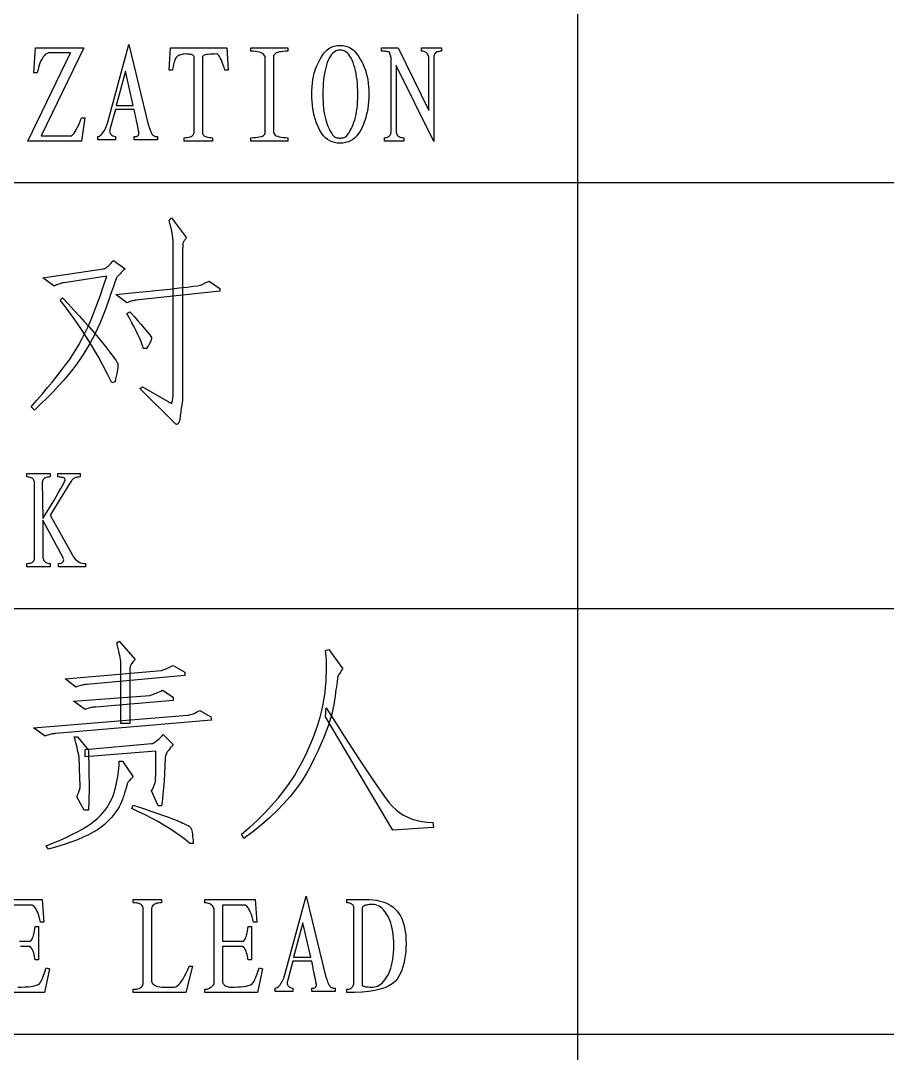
# Model space of a CAD drawing. Extents: x 0 to 420, y 0 to 297.
# Drawn here: x 245.15 to 257.36, y 16.74 to 31.29 of the extents above; entities that cross this region are included whole.
import ezdxf

# ---------------------------------------------------------------- set-up
doc = ezdxf.new("R2010")
doc.units = 0

msp = doc.modelspace()

# ---------------------------------------------------------------- linework, layer by layer
at = {"color": 7, "lineweight": 25}
for p, q in [((253, 5), (253, 47)), ((303, 29), (235, 29)), ((303, 23), (235, 23)), ((303, 17), (235, 17))]:
    msp.add_line(p, q, dxfattribs=at)
for points in [[(245.853, 30.833), (245.54, 30.833), (245.521, 30.826), (245.502, 30.815), (245.484, 30.798), (245.467, 30.777), (245.451, 30.751), (245.435, 30.721), (245.421, 30.686), (245.408, 30.646), (245.396, 30.601), (245.384, 30.552), (245.337, 30.552), (245.361, 30.904), (246.04, 30.904), (245.439, 29.662), (245.861, 29.662), (245.875, 29.673), (245.889, 29.687), (245.904, 29.704), (245.918, 29.725), (245.933, 29.749), (245.948, 29.777), (245.963, 29.808), (245.978, 29.842), (245.994, 29.879), (246.009, 29.919), (246.056, 29.919), (246.009, 29.591), (245.251, 29.591)], [(246.814, 29.724), (246.812, 29.732), (246.81, 29.741), (246.809, 29.751), (246.806, 29.761), (246.804, 29.772), (246.802, 29.784), (246.799, 29.796), (246.796, 29.809), (246.794, 29.823), (246.79, 29.837), (246.787, 29.853), (246.784, 29.869), (246.78, 29.886), (246.777, 29.905), (246.773, 29.924), (246.769, 29.945), (246.765, 29.966), (246.76, 29.989), (246.756, 30.012), (246.751, 30.037), (246.486, 30.037), (246.408, 29.755), (246.404, 29.74), (246.403, 29.726), (246.405, 29.713), (246.409, 29.702), (246.415, 29.691), (246.425, 29.681), (246.436, 29.673), (246.45, 29.665), (246.467, 29.659), (246.486, 29.654), (246.486, 29.607), (246.236, 29.607), (246.236, 29.654), (246.25, 29.657), (246.264, 29.663), (246.277, 29.672), (246.291, 29.685), (246.304, 29.701), (246.317, 29.719), (246.33, 29.741), (246.343, 29.766), (246.356, 29.794), (246.369, 29.826), (246.673, 30.951), (246.947, 29.826), (246.954, 29.802), (246.962, 29.78), (246.969, 29.76), (246.975, 29.742), (246.982, 29.726), (246.988, 29.712), (246.994, 29.7), (246.999, 29.691), (247.004, 29.683), (247.009, 29.677), (247.014, 29.673), (247.02, 29.669), (247.025, 29.665), (247.032, 29.662), (247.038, 29.66), (247.046, 29.657), (247.053, 29.656), (247.062, 29.655), (247.07, 29.654), (247.08, 29.654), (247.08, 29.607), (246.751, 29.607), (246.751, 29.654), (246.759, 29.654), (246.766, 29.654), (246.773, 29.655), (246.779, 29.656), (246.785, 29.658), (246.79, 29.659), (246.795, 29.661), (246.799, 29.664), (246.803, 29.666), (246.806, 29.669), (246.809, 29.673), (246.811, 29.677), (246.813, 29.681), (246.815, 29.686), (246.816, 29.691), (246.816, 29.697), (246.816, 29.703), (246.816, 29.709), (246.815, 29.716)], [(247.915, 30.818), (247.88, 30.817), (247.847, 30.816), (247.818, 30.814), (247.793, 30.812), (247.771, 30.808), (247.752, 30.804), (247.737, 30.799), (247.725, 30.793), (247.717, 30.786), (247.712, 30.779), (247.712, 29.701), (247.717, 29.689), (247.723, 29.678), (247.732, 29.669), (247.742, 29.661), (247.755, 29.654), (247.77, 29.648), (247.788, 29.644), (247.807, 29.641), (247.829, 29.639), (247.853, 29.638), (247.853, 29.591), (247.455, 29.591), (247.455, 29.638), (247.478, 29.639), (247.5, 29.641), (247.52, 29.644), (247.537, 29.649), (247.552, 29.656), (247.565, 29.663), (247.576, 29.673), (247.585, 29.683), (247.591, 29.695), (247.595, 29.708), (247.595, 30.779), (247.591, 30.786), (247.585, 30.793), (247.577, 30.799), (247.568, 30.804), (247.556, 30.808), (247.543, 30.812), (247.527, 30.814), (247.51, 30.816), (247.491, 30.817), (247.47, 30.818), (247.452, 30.816), (247.435, 30.814), (247.42, 30.811), (247.405, 30.807), (247.392, 30.803), (247.38, 30.799), (247.37, 30.793), (247.36, 30.788), (247.352, 30.782), (247.345, 30.775), (247.339, 30.767), (247.333, 30.756), (247.327, 30.743), (247.321, 30.729), (247.316, 30.711), (247.31, 30.692), (247.305, 30.67), (247.3, 30.646), (247.295, 30.62), (247.29, 30.591), (247.244, 30.591), (247.259, 30.904), (248.056, 30.904), (248.072, 30.591), (248.025, 30.591), (248.015, 30.627), (248.005, 30.66), (247.995, 30.69), (247.985, 30.717), (247.974, 30.742), (247.963, 30.763), (247.952, 30.781), (247.94, 30.796), (247.928, 30.808)], [(248.712, 30.787), (248.712, 29.716), (248.717, 29.701), (248.725, 29.688), (248.737, 29.676), (248.752, 29.666), (248.771, 29.658), (248.793, 29.651), (248.818, 29.645), (248.847, 29.641), (248.88, 29.639), (248.915, 29.638), (248.915, 29.591), (248.392, 29.591), (248.392, 29.638), (248.428, 29.639), (248.46, 29.641), (248.489, 29.644), (248.515, 29.648), (248.537, 29.654), (248.555, 29.661), (248.57, 29.669), (248.582, 29.678), (248.59, 29.689), (248.595, 29.701), (248.595, 30.771), (248.59, 30.787), (248.582, 30.802), (248.57, 30.815), (248.555, 30.826), (248.537, 30.835), (248.515, 30.843), (248.489, 30.849), (248.46, 30.853), (248.428, 30.856), (248.392, 30.857), (248.392, 30.904), (248.915, 30.904), (248.915, 30.857), (248.88, 30.856), (248.847, 30.854), (248.818, 30.85), (248.793, 30.846), (248.771, 30.839), (248.752, 30.832), (248.737, 30.822), (248.725, 30.812), (248.717, 30.8)], [(249.349, 30.708), (249.369, 30.744), (249.388, 30.777), (249.408, 30.806), (249.428, 30.833), (249.448, 30.856), (249.468, 30.876), (249.488, 30.892), (249.508, 30.906), (249.528, 30.916), (249.548, 30.923), (249.569, 30.928), (249.589, 30.932), (249.609, 30.935), (249.63, 30.936), (249.65, 30.937), (249.67, 30.936), (249.69, 30.935), (249.711, 30.932), (249.731, 30.928), (249.751, 30.923), (249.772, 30.916), (249.792, 30.906), (249.812, 30.892), (249.833, 30.876), (249.853, 30.856), (249.873, 30.833), (249.894, 30.806), (249.914, 30.777), (249.934, 30.744), (249.955, 30.708), (249.974, 30.67), (249.991, 30.63), (250.006, 30.588), (250.02, 30.545), (250.031, 30.5), (250.04, 30.454), (250.047, 30.406), (250.052, 30.356), (250.055, 30.304), (250.056, 30.251), (250.055, 30.198), (250.052, 30.146), (250.047, 30.095), (250.04, 30.045), (250.031, 29.996), (250.02, 29.949), (250.006, 29.903), (249.991, 29.858), (249.974, 29.814), (249.955, 29.771), (249.933, 29.731), (249.91, 29.695), (249.884, 29.663), (249.857, 29.636), (249.828, 29.613), (249.796, 29.594), (249.763, 29.579), (249.727, 29.568), (249.689, 29.562), (249.65, 29.56), (249.61, 29.562), (249.573, 29.568), (249.537, 29.579), (249.504, 29.594), (249.473, 29.613), (249.444, 29.636), (249.417, 29.663), (249.392, 29.695), (249.37, 29.731), (249.349, 29.771), (249.33, 29.814), (249.314, 29.858), (249.299, 29.903), (249.287, 29.949), (249.276, 29.996), (249.267, 30.045), (249.26, 30.095), (249.255, 30.146), (249.252, 30.198), (249.251, 30.251), (249.252, 30.304), (249.255, 30.356), (249.26, 30.406), (249.267, 30.454), (249.276, 30.5), (249.287, 30.545), (249.299, 30.588), (249.314, 30.63), (249.33, 30.67)], [(249.408, 30.251), (249.408, 30.199), (249.41, 30.148), (249.413, 30.099), (249.418, 30.053), (249.423, 30.009), (249.43, 29.967), (249.438, 29.928), (249.448, 29.89), (249.458, 29.855), (249.47, 29.822), (249.483, 29.791), (249.495, 29.763), (249.507, 29.738), (249.52, 29.716), (249.532, 29.697), (249.544, 29.68), (249.556, 29.666), (249.568, 29.655), (249.579, 29.647), (249.591, 29.642), (249.603, 29.638), (249.615, 29.636), (249.626, 29.634), (249.638, 29.633), (249.65, 29.632), (249.662, 29.633), (249.673, 29.634), (249.685, 29.636), (249.697, 29.638), (249.708, 29.642), (249.72, 29.647), (249.732, 29.655), (249.744, 29.666), (249.757, 29.68), (249.769, 29.697), (249.782, 29.716), (249.794, 29.738), (249.807, 29.763), (249.82, 29.791), (249.833, 29.822), (249.846, 29.855), (249.857, 29.89), (249.867, 29.928), (249.876, 29.967), (249.883, 30.009), (249.889, 30.053), (249.894, 30.099), (249.897, 30.148), (249.899, 30.199), (249.9, 30.251), (249.899, 30.304), (249.897, 30.355), (249.894, 30.405), (249.889, 30.452), (249.883, 30.497), (249.876, 30.541), (249.867, 30.583), (249.857, 30.623), (249.846, 30.661), (249.833, 30.697), (249.82, 30.73), (249.805, 30.76), (249.789, 30.786), (249.772, 30.809), (249.754, 30.828), (249.735, 30.844), (249.716, 30.857), (249.695, 30.865), (249.673, 30.871), (249.65, 30.872), (249.627, 30.871), (249.605, 30.865), (249.584, 30.857), (249.565, 30.844), (249.546, 30.828), (249.529, 30.809), (249.513, 30.786), (249.497, 30.76), (249.483, 30.73), (249.47, 30.697), (249.458, 30.661), (249.448, 30.623), (249.438, 30.583), (249.43, 30.541), (249.423, 30.497), (249.418, 30.452), (249.413, 30.405), (249.41, 30.355), (249.408, 30.304)], [(250.369, 30.763), (250.345, 30.841), (250.338, 30.844), (250.331, 30.847), (250.322, 30.849), (250.313, 30.851), (250.302, 30.853), (250.291, 30.854), (250.278, 30.855), (250.265, 30.856), (250.251, 30.857), (250.236, 30.857), (250.236, 30.904), (250.47, 30.904), (250.9, 30.021), (250.9, 30.771), (250.896, 30.787), (250.891, 30.802), (250.884, 30.815), (250.876, 30.826), (250.867, 30.835), (250.856, 30.843), (250.844, 30.849), (250.83, 30.853), (250.815, 30.856), (250.798, 30.857), (250.798, 30.904), (251.08, 30.904), (251.08, 30.857), (251.062, 30.856), (251.045, 30.854), (251.03, 30.85), (251.017, 30.846), (251.005, 30.839), (250.995, 30.832), (250.987, 30.822), (250.98, 30.812), (250.974, 30.8), (250.97, 30.787), (250.97, 29.583), (250.439, 30.654), (250.439, 29.716), (250.443, 29.701), (250.448, 29.688), (250.455, 29.676), (250.464, 29.666), (250.474, 29.658), (250.486, 29.651), (250.499, 29.645), (250.514, 29.641), (250.53, 29.639), (250.548, 29.638), (250.548, 29.591), (250.275, 29.591), (250.275, 29.638), (250.29, 29.639), (250.304, 29.641), (250.316, 29.644), (250.327, 29.649), (250.337, 29.656), (250.346, 29.663), (250.354, 29.673), (250.36, 29.683), (250.365, 29.695), (250.369, 29.708)], [(246.736, 30.091), (246.626, 30.576), (246.494, 30.091)], [(247.435, 28.143), (247.433, 28.115), (247.432, 28.044), (247.432, 27.93), (247.431, 27.774), (247.43, 27.575), (247.43, 27.333), (247.429, 27.049), (247.429, 26.722), (247.429, 26.353), (247.429, 25.94), (247.424, 25.908), (247.42, 25.878), (247.416, 25.848), (247.412, 25.82), (247.408, 25.794), (247.405, 25.769), (247.402, 25.745), (247.399, 25.723), (247.396, 25.702), (247.394, 25.683), (247.391, 25.665), (247.387, 25.649), (247.383, 25.636), (247.379, 25.624), (247.373, 25.615), (247.367, 25.608), (247.36, 25.603), (247.352, 25.6), (247.344, 25.599), (247.335, 25.601), (246.831, 26.104), (246.866, 26.128), (247.276, 25.893), (247.281, 25.904), (247.285, 25.916), (247.288, 25.929), (247.291, 25.944), (247.294, 25.961), (247.296, 25.979), (247.298, 25.999), (247.299, 26.021), (247.3, 26.044), (247.3, 26.069), (247.3, 28.132), (247.299, 28.163), (247.297, 28.194), (247.295, 28.226), (247.29, 28.259), (247.285, 28.293), (247.279, 28.327), (247.271, 28.362), (247.262, 28.398), (247.252, 28.434), (247.241, 28.472), (247.276, 28.507), (247.487, 28.226), (247.478, 28.216), (247.47, 28.207), (247.463, 28.198), (247.456, 28.19), (247.451, 28.182), (247.446, 28.173), (247.442, 28.166), (247.439, 28.158), (247.436, 28.151)], [(246.04, 26.597), (245.994, 26.525), (245.943, 26.452), (245.886, 26.377), (245.824, 26.3), (245.757, 26.222), (245.685, 26.141), (245.607, 26.058), (245.524, 25.974), (245.436, 25.888), (245.343, 25.8), (245.296, 25.847), (245.378, 25.939), (245.456, 26.029), (245.53, 26.116), (245.6, 26.2), (245.665, 26.282), (245.726, 26.361), (245.783, 26.437), (245.836, 26.51), (245.884, 26.581), (245.929, 26.649), (245.971, 26.72), (246.014, 26.798), (246.056, 26.883), (246.099, 26.976), (246.143, 27.076), (246.186, 27.183), (246.23, 27.298), (246.274, 27.42), (246.318, 27.55), (246.362, 27.686), (245.765, 27.593), (245.753, 27.592), (245.74, 27.591), (245.727, 27.588), (245.714, 27.585), (245.7, 27.581), (245.686, 27.576), (245.671, 27.57), (245.656, 27.563), (245.64, 27.555), (245.624, 27.546), (245.46, 27.663), (246.315, 27.792), (246.325, 27.793), (246.336, 27.797), (246.348, 27.802), (246.36, 27.811), (246.374, 27.821), (246.389, 27.834), (246.404, 27.849), (246.42, 27.867), (246.438, 27.887), (246.456, 27.909), (246.62, 27.792), (246.6, 27.772), (246.582, 27.753), (246.565, 27.737), (246.551, 27.722), (246.538, 27.708), (246.527, 27.697), (246.518, 27.687), (246.511, 27.679), (246.506, 27.673), (246.503, 27.669), (246.5, 27.662), (246.494, 27.648), (246.486, 27.628), (246.477, 27.601), (246.465, 27.568), (246.451, 27.528), (246.435, 27.481), (246.417, 27.427), (246.396, 27.367), (246.374, 27.3), (246.35, 27.229), (246.323, 27.159), (246.295, 27.089), (246.264, 27.018), (246.232, 26.948), (246.198, 26.878), (246.161, 26.808), (246.123, 26.737), (246.082, 26.667)], [(247.956, 27.511), (247.956, 27.476), (246.772, 27.347), (246.765, 27.346), (246.756, 27.345), (246.746, 27.343), (246.735, 27.341), (246.723, 27.338), (246.709, 27.334), (246.695, 27.329), (246.679, 27.324), (246.662, 27.318), (246.644, 27.311), (246.491, 27.429), (246.716, 27.451), (246.918, 27.472), (247.097, 27.49), (247.252, 27.506), (247.385, 27.521), (247.494, 27.533), (247.58, 27.544), (247.642, 27.552), (247.682, 27.559), (247.698, 27.563), (247.704, 27.567), (247.71, 27.571), (247.718, 27.576), (247.726, 27.58), (247.736, 27.585), (247.747, 27.591), (247.76, 27.597), (247.773, 27.603), (247.788, 27.609), (247.804, 27.616)], [(246.48, 26.198), (246.433, 26.186), (246.375, 26.306), (246.314, 26.424), (246.249, 26.542), (246.181, 26.659), (246.11, 26.775), (246.036, 26.891), (245.959, 27.006), (245.878, 27.12), (245.794, 27.234), (245.706, 27.347), (245.741, 27.382), (245.825, 27.291), (245.904, 27.204), (245.978, 27.123), (246.046, 27.047), (246.109, 26.976), (246.167, 26.91), (246.219, 26.849), (246.266, 26.793), (246.308, 26.742), (246.345, 26.696), (246.377, 26.655), (246.406, 26.617), (246.432, 26.583), (246.454, 26.553), (246.474, 26.526), (246.49, 26.504), (246.502, 26.485), (246.512, 26.469), (246.518, 26.458), (246.521, 26.45), (246.521, 26.442), (246.521, 26.431), (246.519, 26.415), (246.517, 26.396), (246.513, 26.372), (246.509, 26.345), (246.503, 26.314), (246.496, 26.279), (246.488, 26.241)], [(246.644, 27.159), (246.69, 27.183), (246.748, 27.118), (246.8, 27.059), (246.846, 27.007), (246.885, 26.96), (246.919, 26.92), (246.946, 26.887), (246.968, 26.859), (246.983, 26.838), (246.992, 26.822), (246.995, 26.813), (246.994, 26.807), (246.992, 26.798), (246.989, 26.788), (246.984, 26.776), (246.978, 26.762), (246.97, 26.747), (246.961, 26.729), (246.95, 26.71), (246.938, 26.689), (246.925, 26.667), (246.878, 26.667), (246.869, 26.699), (246.857, 26.735), (246.842, 26.775), (246.824, 26.819), (246.802, 26.866), (246.777, 26.917), (246.748, 26.972), (246.717, 27.031), (246.682, 27.093)], [(245.681, 23.638), (245.699, 23.639), (245.714, 23.641), (245.727, 23.645), (245.737, 23.651), (245.746, 23.658), (245.751, 23.666), (245.755, 23.676), (245.756, 23.688), (245.755, 23.701), (245.751, 23.716), (245.462, 24.247), (245.462, 23.724), (245.466, 23.708), (245.471, 23.693), (245.478, 23.68), (245.486, 23.669), (245.496, 23.66), (245.506, 23.652), (245.519, 23.646), (245.532, 23.642), (245.547, 23.639), (245.564, 23.638), (245.564, 23.591), (245.236, 23.591), (245.236, 23.638), (245.254, 23.639), (245.27, 23.641), (245.285, 23.644), (245.298, 23.648), (245.31, 23.654), (245.32, 23.661), (245.329, 23.669), (245.336, 23.678), (245.341, 23.689), (245.345, 23.701), (245.345, 24.787), (245.341, 24.8), (245.336, 24.812), (245.329, 24.822), (245.32, 24.832), (245.31, 24.839), (245.298, 24.846), (245.285, 24.85), (245.27, 24.854), (245.254, 24.856), (245.236, 24.857), (245.236, 24.904), (245.564, 24.904), (245.564, 24.857), (245.545, 24.856), (245.527, 24.854), (245.511, 24.85), (245.498, 24.846), (245.486, 24.839), (245.476, 24.832), (245.468, 24.822), (245.461, 24.812), (245.457, 24.8), (245.455, 24.787), (245.462, 24.271), (245.519, 24.363), (245.57, 24.447), (245.615, 24.522), (245.655, 24.589), (245.689, 24.647), (245.717, 24.696), (245.74, 24.737), (245.757, 24.768), (245.769, 24.792), (245.775, 24.806), (245.777, 24.816), (245.776, 24.824), (245.772, 24.832), (245.766, 24.839), (245.757, 24.844), (245.746, 24.849), (245.732, 24.852), (245.715, 24.855), (245.695, 24.856), (245.673, 24.857), (245.673, 24.904), (245.986, 24.904), (245.986, 24.857), (245.969, 24.856), (245.954, 24.855), (245.939, 24.853), (245.926, 24.849), (245.913, 24.845), (245.902, 24.84), (245.892, 24.834), (245.883, 24.827), (245.875, 24.819), (245.869, 24.81), (245.86, 24.797), (245.846, 24.775), (245.828, 24.746), (245.805, 24.709), (245.777, 24.663), (245.744, 24.61), (245.706, 24.549), (245.664, 24.48), (245.616, 24.403), (245.564, 24.318), (245.876, 23.763), (245.89, 23.739), (245.904, 23.718), (245.92, 23.699), (245.936, 23.683), (245.955, 23.669), (245.974, 23.658), (245.995, 23.649), (246.016, 23.643), (246.04, 23.639), (246.064, 23.638), (246.064, 23.591), (245.681, 23.591)], [(246.69, 22.161), (246.69, 22.144), (246.69, 22.113), (246.69, 22.069), (246.69, 22.011), (246.69, 21.94), (246.69, 21.855), (246.69, 21.757), (246.69, 21.645), (246.69, 21.52), (246.69, 21.382), (246.562, 21.382), (246.562, 22.226), (246.561, 22.243), (246.559, 22.263), (246.556, 22.286), (246.552, 22.312), (246.547, 22.34), (246.54, 22.37), (246.533, 22.404), (246.524, 22.439), (246.514, 22.478), (246.503, 22.518), (246.538, 22.542), (246.761, 22.284), (246.747, 22.27), (246.735, 22.257), (246.725, 22.243), (246.716, 22.231), (246.708, 22.218), (246.702, 22.206), (246.697, 22.194), (246.693, 22.183), (246.691, 22.172)], [(249.562, 21.651), (249.55, 21.586), (249.533, 21.515), (249.512, 21.44), (249.487, 21.361), (249.456, 21.276), (249.421, 21.187), (249.381, 21.093), (249.337, 20.995), (249.287, 20.892), (249.233, 20.784), (249.173, 20.675), (249.106, 20.567), (249.031, 20.461), (248.948, 20.357), (248.858, 20.254), (248.761, 20.153), (248.656, 20.053), (248.543, 19.955), (248.423, 19.859), (248.296, 19.765), (248.261, 19.823), (248.377, 19.922), (248.487, 20.022), (248.59, 20.124), (248.686, 20.226), (248.776, 20.33), (248.86, 20.435), (248.937, 20.541), (249.007, 20.648), (249.071, 20.757), (249.128, 20.866), (249.18, 20.975), (249.227, 21.081), (249.269, 21.183), (249.307, 21.283), (249.34, 21.38), (249.369, 21.474), (249.393, 21.565), (249.413, 21.654), (249.428, 21.739), (249.439, 21.821), (249.446, 21.9), (249.452, 21.974), (249.456, 22.044), (249.459, 22.11), (249.46, 22.171), (249.46, 22.228), (249.459, 22.281), (249.455, 22.329), (249.451, 22.373), (249.444, 22.413), (249.491, 22.425), (249.69, 22.155), (249.677, 22.139), (249.665, 22.124), (249.654, 22.109), (249.645, 22.094), (249.636, 22.08), (249.629, 22.067), (249.624, 22.055), (249.619, 22.043), (249.616, 22.031), (249.614, 22.02), (249.613, 22.007), (249.61, 21.989), (249.607, 21.965), (249.603, 21.936), (249.598, 21.902), (249.592, 21.862), (249.586, 21.817), (249.579, 21.767), (249.571, 21.712)], [(246.081, 21.933), (246.069, 21.932), (246.056, 21.931), (246.043, 21.929), (246.029, 21.927), (246.014, 21.924), (245.998, 21.92), (245.982, 21.915), (245.965, 21.91), (245.947, 21.904), (245.929, 21.897), (245.776, 22.015), (247.136, 22.132), (247.146, 22.135), (247.157, 22.138), (247.17, 22.143), (247.185, 22.149), (247.2, 22.155), (247.217, 22.163), (247.236, 22.171), (247.256, 22.181), (247.277, 22.191), (247.3, 22.202), (247.464, 22.108), (247.464, 22.061)], [(246.21, 21.616), (246.198, 21.616), (246.185, 21.615), (246.172, 21.613), (246.157, 21.611), (246.143, 21.607), (246.127, 21.603), (246.111, 21.599), (246.094, 21.594), (246.076, 21.588), (246.058, 21.581), (245.894, 21.698), (246.972, 21.78), (246.982, 21.783), (246.994, 21.787), (247.007, 21.791), (247.022, 21.797), (247.039, 21.804), (247.057, 21.811), (247.078, 21.82), (247.099, 21.829), (247.123, 21.839), (247.147, 21.851), (247.3, 21.757), (247.3, 21.71)], [(247.499, 21.499), (247.516, 21.502), (247.532, 21.506), (247.549, 21.51), (247.567, 21.516), (247.584, 21.522), (247.602, 21.53), (247.62, 21.538), (247.638, 21.548), (247.656, 21.558), (247.675, 21.569), (247.827, 21.476), (247.839, 21.429), (245.647, 21.241), (245.635, 21.241), (245.623, 21.24), (245.609, 21.238), (245.595, 21.236), (245.58, 21.232), (245.565, 21.228), (245.548, 21.224), (245.531, 21.219), (245.514, 21.213), (245.495, 21.206), (245.331, 21.323)], [(250.956, 19.987), (250.968, 19.917), (250.394, 19.882), (249.444, 21.476), (249.456, 21.604), (249.587, 21.397), (249.709, 21.206), (249.822, 21.031), (249.925, 20.872), (250.019, 20.73), (250.103, 20.604), (250.178, 20.494), (250.244, 20.401), (250.3, 20.323), (250.347, 20.263), (250.391, 20.212), (250.439, 20.167), (250.49, 20.127), (250.545, 20.092), (250.605, 20.062), (250.667, 20.037), (250.734, 20.017), (250.804, 20.002), (250.878, 19.992)], [(246.105, 20.163), (246.046, 20.163), (245.94, 20.351), (245.949, 20.371), (245.957, 20.39), (245.964, 20.407), (245.97, 20.423), (245.976, 20.437), (245.98, 20.45), (245.983, 20.461), (245.985, 20.471), (245.987, 20.479), (245.987, 20.485), (245.987, 20.493), (245.987, 20.503), (245.987, 20.517), (245.986, 20.534), (245.986, 20.554), (245.985, 20.577), (245.984, 20.604), (245.984, 20.633), (245.983, 20.666), (245.981, 20.702), (245.98, 20.738), (245.979, 20.771), (245.978, 20.801), (245.977, 20.829), (245.976, 20.853), (245.974, 20.874), (245.973, 20.893), (245.972, 20.908), (245.971, 20.921), (245.97, 20.931), (245.968, 20.941), (245.965, 20.954), (245.962, 20.972), (245.957, 20.992), (245.951, 21.017), (245.944, 21.045), (245.936, 21.077), (245.927, 21.112), (245.916, 21.152), (245.905, 21.194), (245.952, 21.194), (246.105, 21.007), (246.116, 20.456)], [(246.995, 20.433), (247.004, 20.451), (247.012, 20.468), (247.02, 20.484), (247.026, 20.499), (247.032, 20.513), (247.037, 20.526), (247.041, 20.538), (247.044, 20.549), (247.046, 20.559), (247.048, 20.567), (247.049, 20.579), (247.05, 20.598), (247.051, 20.623), (247.052, 20.655), (247.052, 20.695), (247.053, 20.741), (247.053, 20.794), (247.054, 20.854), (247.054, 20.921), (247.054, 20.995), (246.058, 20.913), (246.058, 21.018), (246.995, 21.101), (247.007, 21.104), (247.02, 21.109), (247.035, 21.117), (247.05, 21.127), (247.065, 21.139), (247.082, 21.153), (247.1, 21.169), (247.119, 21.187), (247.139, 21.207), (247.159, 21.229), (247.3, 21.089), (247.28, 21.066), (247.262, 21.044), (247.246, 21.024), (247.231, 21.005), (247.219, 20.988), (247.209, 20.971), (247.201, 20.956), (247.195, 20.943), (247.191, 20.93), (247.189, 20.919), (247.187, 20.907), (247.186, 20.893), (247.185, 20.876), (247.184, 20.856), (247.183, 20.834), (247.181, 20.809), (247.18, 20.782), (247.179, 20.752), (247.178, 20.72), (247.177, 20.684), (247.175, 20.647), (247.173, 20.608), (247.171, 20.567), (247.167, 20.523), (247.164, 20.478), (247.159, 20.431), (247.154, 20.381), (247.149, 20.33), (247.143, 20.277), (247.136, 20.222), (247.089, 20.222)], [(246.48, 20.456), (246.491, 20.502), (246.501, 20.547), (246.509, 20.59), (246.517, 20.632), (246.523, 20.673), (246.529, 20.712), (246.533, 20.75), (246.536, 20.786), (246.538, 20.821), (246.538, 20.854), (246.585, 20.854), (246.737, 20.632), (246.722, 20.618), (246.708, 20.605), (246.695, 20.593), (246.684, 20.581), (246.674, 20.57), (246.666, 20.56), (246.66, 20.551), (246.655, 20.542), (246.651, 20.534), (246.649, 20.526), (246.648, 20.518), (246.645, 20.507), (246.641, 20.493), (246.636, 20.476), (246.63, 20.456), (246.623, 20.433), (246.615, 20.408), (246.606, 20.38), (246.596, 20.349), (246.585, 20.315), (246.572, 20.28), (246.556, 20.245), (246.537, 20.209), (246.516, 20.174), (246.491, 20.138), (246.464, 20.102), (246.434, 20.066), (246.401, 20.03), (246.366, 19.994), (246.327, 19.958), (246.283, 19.922), (246.232, 19.886), (246.173, 19.851), (246.106, 19.815), (246.031, 19.781), (245.949, 19.746), (245.859, 19.712), (245.761, 19.679), (245.655, 19.645), (245.542, 19.612), (245.507, 19.659), (245.611, 19.701), (245.708, 19.742), (245.799, 19.782), (245.882, 19.822), (245.958, 19.861), (246.027, 19.9), (246.089, 19.937), (246.144, 19.974), (246.192, 20.01), (246.233, 20.046), (246.27, 20.082), (246.303, 20.118), (246.334, 20.157), (246.363, 20.196), (246.389, 20.236), (246.412, 20.278), (246.433, 20.321), (246.451, 20.365), (246.467, 20.41)], [(247.353, 20.017), (247.383, 20.004), (247.411, 19.992), (247.436, 19.981), (247.459, 19.971), (247.479, 19.961), (247.496, 19.952), (247.511, 19.944), (247.523, 19.936), (247.533, 19.929), (247.54, 19.923), (247.546, 19.915), (247.551, 19.904), (247.556, 19.89), (247.561, 19.872), (247.565, 19.851), (247.569, 19.826), (247.572, 19.798), (247.576, 19.767), (247.579, 19.732), (247.581, 19.694), (247.534, 19.694), (247.467, 19.748), (247.396, 19.8), (247.323, 19.852), (247.245, 19.902), (247.165, 19.952), (247.081, 20.001), (246.994, 20.049), (246.904, 20.096), (246.811, 20.141), (246.714, 20.186), (246.737, 20.233), (246.826, 20.204), (246.908, 20.176), (246.985, 20.15), (247.055, 20.126), (247.12, 20.103), (247.178, 20.082), (247.231, 20.063), (247.277, 20.046), (247.318, 20.03)], [(249.314, 17.724), (249.312, 17.732), (249.31, 17.741), (249.309, 17.751), (249.306, 17.761), (249.304, 17.772), (249.302, 17.784), (249.299, 17.796), (249.296, 17.809), (249.294, 17.823), (249.29, 17.837), (249.287, 17.853), (249.284, 17.869), (249.28, 17.886), (249.277, 17.905), (249.273, 17.924), (249.269, 17.945), (249.265, 17.966), (249.26, 17.989), (249.256, 18.012), (249.251, 18.037), (248.986, 18.037), (248.908, 17.755), (248.904, 17.74), (248.903, 17.726), (248.905, 17.713), (248.909, 17.702), (248.915, 17.691), (248.925, 17.681), (248.936, 17.673), (248.95, 17.665), (248.967, 17.659), (248.986, 17.654), (248.986, 17.607), (248.736, 17.607), (248.736, 17.654), (248.75, 17.657), (248.764, 17.663), (248.777, 17.672), (248.791, 17.685), (248.804, 17.701), (248.817, 17.719), (248.83, 17.741), (248.843, 17.766), (248.856, 17.794), (248.869, 17.826), (249.173, 18.951), (249.447, 17.826), (249.454, 17.802), (249.462, 17.78), (249.469, 17.76), (249.475, 17.742), (249.482, 17.726), (249.488, 17.712), (249.494, 17.7), (249.499, 17.691), (249.504, 17.683), (249.509, 17.677), (249.514, 17.673), (249.52, 17.669), (249.525, 17.665), (249.532, 17.662), (249.538, 17.66), (249.546, 17.657), (249.553, 17.656), (249.562, 17.655), (249.57, 17.654), (249.58, 17.654), (249.58, 17.607), (249.251, 17.607), (249.251, 17.654), (249.259, 17.654), (249.266, 17.654), (249.273, 17.655), (249.279, 17.656), (249.285, 17.658), (249.29, 17.659), (249.295, 17.661), (249.299, 17.664), (249.303, 17.666), (249.306, 17.669), (249.309, 17.673), (249.311, 17.677), (249.313, 17.681), (249.315, 17.686), (249.316, 17.691), (249.316, 17.697), (249.316, 17.703), (249.316, 17.709), (249.315, 17.716)], [(246.994, 18.779), (246.994, 17.755), (246.998, 17.739), (247.005, 17.724), (247.016, 17.711), (247.029, 17.7), (247.044, 17.691), (247.063, 17.683), (247.084, 17.677), (247.109, 17.673), (247.136, 17.67), (247.165, 17.669), (247.314, 17.669), (247.334, 17.675), (247.355, 17.686), (247.376, 17.703), (247.396, 17.724), (247.417, 17.751), (247.439, 17.784), (247.46, 17.821), (247.481, 17.864), (247.503, 17.913), (247.525, 17.966), (247.572, 17.966), (247.478, 17.591), (246.736, 17.591), (246.736, 17.638), (246.76, 17.639), (246.781, 17.641), (246.801, 17.645), (246.818, 17.651), (246.833, 17.658), (246.846, 17.666), (246.857, 17.676), (246.866, 17.688), (246.872, 17.701), (246.876, 17.716), (246.876, 18.787), (246.872, 18.8), (246.866, 18.812), (246.857, 18.822), (246.846, 18.832), (246.833, 18.839), (246.818, 18.846), (246.801, 18.85), (246.781, 18.854), (246.76, 18.856), (246.736, 18.857), (246.736, 18.904), (247.134, 18.904), (247.134, 18.857), (247.11, 18.856), (247.089, 18.854), (247.069, 18.85), (247.052, 18.844), (247.037, 18.837), (247.024, 18.829), (247.013, 18.819), (247.004, 18.807), (246.998, 18.794)], [(248.431, 18.583), (248.421, 18.622), (248.411, 18.658), (248.401, 18.69), (248.39, 18.72), (248.378, 18.745), (248.366, 18.768), (248.354, 18.787), (248.341, 18.803), (248.328, 18.816), (248.314, 18.826), (247.994, 18.826), (247.994, 18.318), (248.032, 18.318), (248.068, 18.318), (248.102, 18.318), (248.135, 18.318), (248.165, 18.318), (248.194, 18.318), (248.221, 18.318), (248.246, 18.318), (248.269, 18.318), (248.29, 18.318), (248.3, 18.328), (248.308, 18.341), (248.316, 18.356), (248.323, 18.373), (248.33, 18.392), (248.335, 18.413), (248.341, 18.437), (248.345, 18.463), (248.35, 18.491), (248.353, 18.521), (248.4, 18.521), (248.4, 18.052), (248.353, 18.052), (248.349, 18.079), (248.345, 18.105), (248.34, 18.128), (248.334, 18.15), (248.328, 18.169), (248.32, 18.187), (248.312, 18.203), (248.303, 18.217), (248.293, 18.229), (248.283, 18.24), (248.246, 18.24), (248.211, 18.24), (248.178, 18.24), (248.146, 18.24), (248.117, 18.24), (248.089, 18.24), (248.062, 18.24), (248.038, 18.24), (248.015, 18.24), (247.994, 18.24), (247.994, 17.74), (247.999, 17.726), (248.006, 17.714), (248.014, 17.704), (248.024, 17.695), (248.035, 17.687), (248.047, 17.681), (248.061, 17.676), (248.076, 17.672), (248.093, 17.67), (248.111, 17.669), (248.163, 17.67), (248.211, 17.672), (248.254, 17.675), (248.292, 17.679), (248.326, 17.684), (248.355, 17.69), (248.379, 17.698), (248.398, 17.707), (248.413, 17.717), (248.423, 17.728), (248.431, 17.741), (248.439, 17.755), (248.447, 17.772), (248.456, 17.79), (248.464, 17.811), (248.473, 17.833), (248.482, 17.858), (248.491, 17.884), (248.5, 17.912), (248.509, 17.943), (248.556, 17.927), (248.486, 17.591), (247.744, 17.591), (247.744, 17.638), (247.759, 17.639), (247.774, 17.641), (247.788, 17.645), (247.802, 17.651), (247.816, 17.658), (247.829, 17.666), (247.841, 17.676), (247.854, 17.688), (247.865, 17.701), (247.876, 17.716), (247.876, 18.771), (247.869, 18.787), (247.861, 18.802), (247.851, 18.815), (247.84, 18.826), (247.828, 18.835), (247.814, 18.843), (247.798, 18.849), (247.781, 18.853), (247.763, 18.856), (247.744, 18.857), (247.744, 18.904), (248.455, 18.904), (248.478, 18.583)], [(249.744, 17.638), (249.76, 17.639), (249.775, 17.641), (249.789, 17.645), (249.801, 17.651), (249.812, 17.658), (249.821, 17.666), (249.829, 17.676), (249.836, 17.688), (249.841, 17.701), (249.845, 17.716), (249.845, 18.802), (249.84, 18.813), (249.834, 18.822), (249.826, 18.83), (249.818, 18.837), (249.808, 18.843), (249.797, 18.848), (249.786, 18.852), (249.773, 18.855), (249.759, 18.856), (249.744, 18.857), (249.744, 18.904), (250.064, 18.904), (250.116, 18.899), (250.165, 18.892), (250.211, 18.882), (250.254, 18.87), (250.294, 18.855), (250.332, 18.837), (250.367, 18.817), (250.399, 18.794), (250.428, 18.768), (250.455, 18.74), (250.478, 18.708), (250.5, 18.674), (250.518, 18.636), (250.535, 18.595), (250.548, 18.551), (250.56, 18.504), (250.568, 18.453), (250.575, 18.4), (250.578, 18.343), (250.58, 18.283), (250.578, 18.222), (250.575, 18.164), (250.568, 18.108), (250.56, 18.054), (250.548, 18.003), (250.535, 17.954), (250.518, 17.908), (250.5, 17.864), (250.478, 17.822), (250.455, 17.783), (250.425, 17.746), (250.386, 17.714), (250.338, 17.685), (250.281, 17.66), (250.214, 17.639), (250.139, 17.622), (250.054, 17.608), (249.96, 17.599), (249.856, 17.593), (249.744, 17.591)], [(249.962, 17.693), (249.969, 17.688), (249.978, 17.684), (249.989, 17.681), (250.001, 17.678), (250.015, 17.675), (250.031, 17.673), (250.048, 17.671), (250.067, 17.67), (250.088, 17.67), (250.111, 17.669), (250.134, 17.671), (250.157, 17.676), (250.179, 17.684), (250.2, 17.695), (250.221, 17.709), (250.242, 17.727), (250.261, 17.748), (250.281, 17.772), (250.3, 17.799), (250.318, 17.829), (250.335, 17.863), (250.35, 17.898), (250.364, 17.935), (250.375, 17.974), (250.385, 18.016), (250.393, 18.06), (250.4, 18.105), (250.404, 18.153), (250.407, 18.203), (250.408, 18.255), (250.407, 18.307), (250.404, 18.357), (250.4, 18.405), (250.393, 18.45), (250.385, 18.494), (250.375, 18.535), (250.364, 18.574), (250.35, 18.61), (250.335, 18.645), (250.318, 18.677), (250.3, 18.707), (250.281, 18.733), (250.261, 18.757), (250.241, 18.777), (250.22, 18.794), (250.199, 18.808), (250.177, 18.819), (250.154, 18.827), (250.131, 18.832), (250.107, 18.833), (250.084, 18.833), (250.062, 18.832), (250.043, 18.829), (250.026, 18.826), (250.01, 18.822), (249.997, 18.817), (249.985, 18.81), (249.976, 18.803), (249.968, 18.795), (249.962, 18.787)], [(249.236, 18.091), (249.126, 18.576), (248.994, 18.091)]]:
    msp.add_lwpolyline(points, close=True, dxfattribs=at)
for points in [[(244.744, 18.904), (245.455, 18.904), (245.478, 18.583), (245.431, 18.583), (245.421, 18.622), (245.411, 18.658), (245.401, 18.69), (245.39, 18.72), (245.378, 18.745), (245.366, 18.768), (245.354, 18.787), (245.341, 18.803), (245.328, 18.816), (245.314, 18.826), (244.994, 18.826)], [(245.135, 18.318), (245.165, 18.318), (245.194, 18.318), (245.221, 18.318), (245.246, 18.318), (245.269, 18.318), (245.29, 18.318), (245.3, 18.328), (245.308, 18.341), (245.316, 18.356), (245.323, 18.373), (245.33, 18.392), (245.335, 18.413), (245.341, 18.437), (245.345, 18.463), (245.35, 18.491), (245.353, 18.521), (245.4, 18.521), (245.4, 18.052), (245.353, 18.052), (245.349, 18.079), (245.345, 18.105), (245.34, 18.128), (245.334, 18.15), (245.328, 18.169), (245.32, 18.187), (245.312, 18.203), (245.303, 18.217), (245.293, 18.229), (245.283, 18.24), (245.246, 18.24), (245.211, 18.24), (245.178, 18.24), (245.146, 18.24)], [(245.111, 17.669), (245.163, 17.67), (245.211, 17.672), (245.254, 17.675), (245.292, 17.679), (245.326, 17.684), (245.355, 17.69), (245.379, 17.698), (245.398, 17.707), (245.413, 17.717), (245.423, 17.728), (245.431, 17.741), (245.439, 17.755), (245.447, 17.772), (245.456, 17.79), (245.464, 17.811), (245.473, 17.833), (245.482, 17.858), (245.491, 17.884), (245.5, 17.912), (245.509, 17.943), (245.556, 17.927), (245.486, 17.591), (244.744, 17.591)]]:
    msp.add_lwpolyline(points, dxfattribs=at)

doc.saveas('drawing.dxf')
